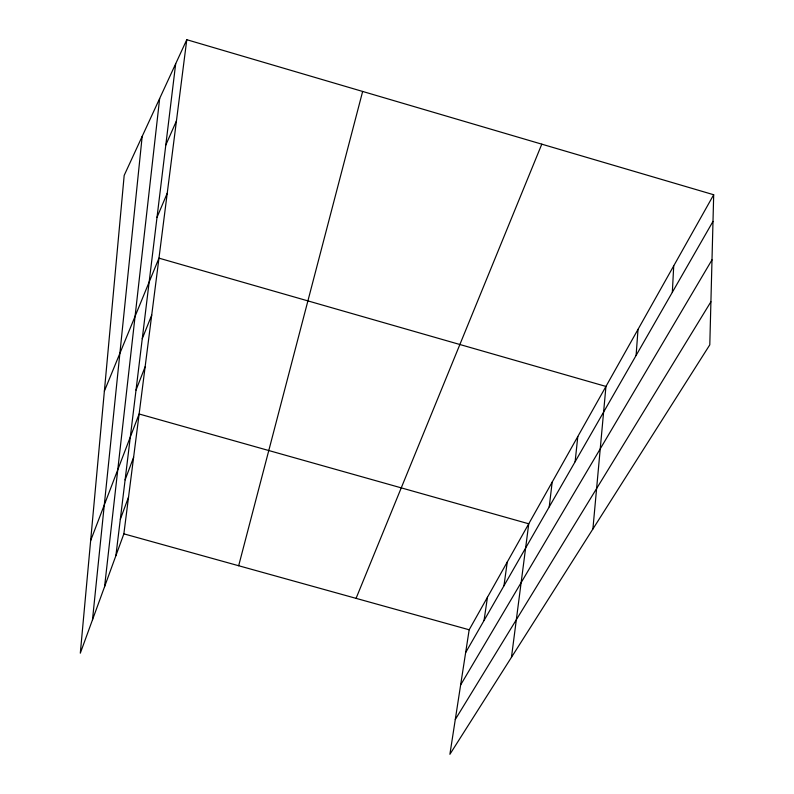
<?xml version="1.0" encoding="UTF-8"?>
<svg xmlns="http://www.w3.org/2000/svg" width="794" height="794" viewBox="0 0 794 794"><rect width="100%" height="100%" fill="white"/><g stroke="black" fill="none" stroke-linecap="round" stroke-linejoin="round"><path stroke-width="1.19" d="M713.687 194.748L709.796 344.824L449.9 754.3L469.175 629.781L713.687 194.748L186.779 39.7L124.182 175.395L80.313 653.174L123.864 533.846L186.779 39.7M672.339 292.271L673.719 265.871M636.103 355.444L638.019 329.371M592.9 528.993L605.951 386.43L158.969 258.149L104.371 391.114M92.491 619.806L142.176 136.399M575.124 461.731L577.804 436.521M104.58 586.677L159.654 98.506M549.24 506.85L552.177 482.117M115.894 555.671L175.682 63.748M511.465 657.303L528.754 523.792L139.119 413.992L90.645 540.605M503.952 585.793L507.257 562.033M484.032 620.521L487.466 597.247M238.666 565.745L362.65 91.449M120.321 519.316L128.539 497.094M125.105 479.884L133.61 457.275M136.022 390.102L145.133 366.768M142.265 338.691L151.723 315.049M356.069 598.358L541.796 144.161M157.023 217.328L167.226 193.25M165.807 145.034L176.447 120.886M465.651 652.569L713.002 221.387M460.639 684.934L712 259.846M455.28 719.503L710.918 301.75M123.864 533.846L469.175 629.781"/></g></svg>
